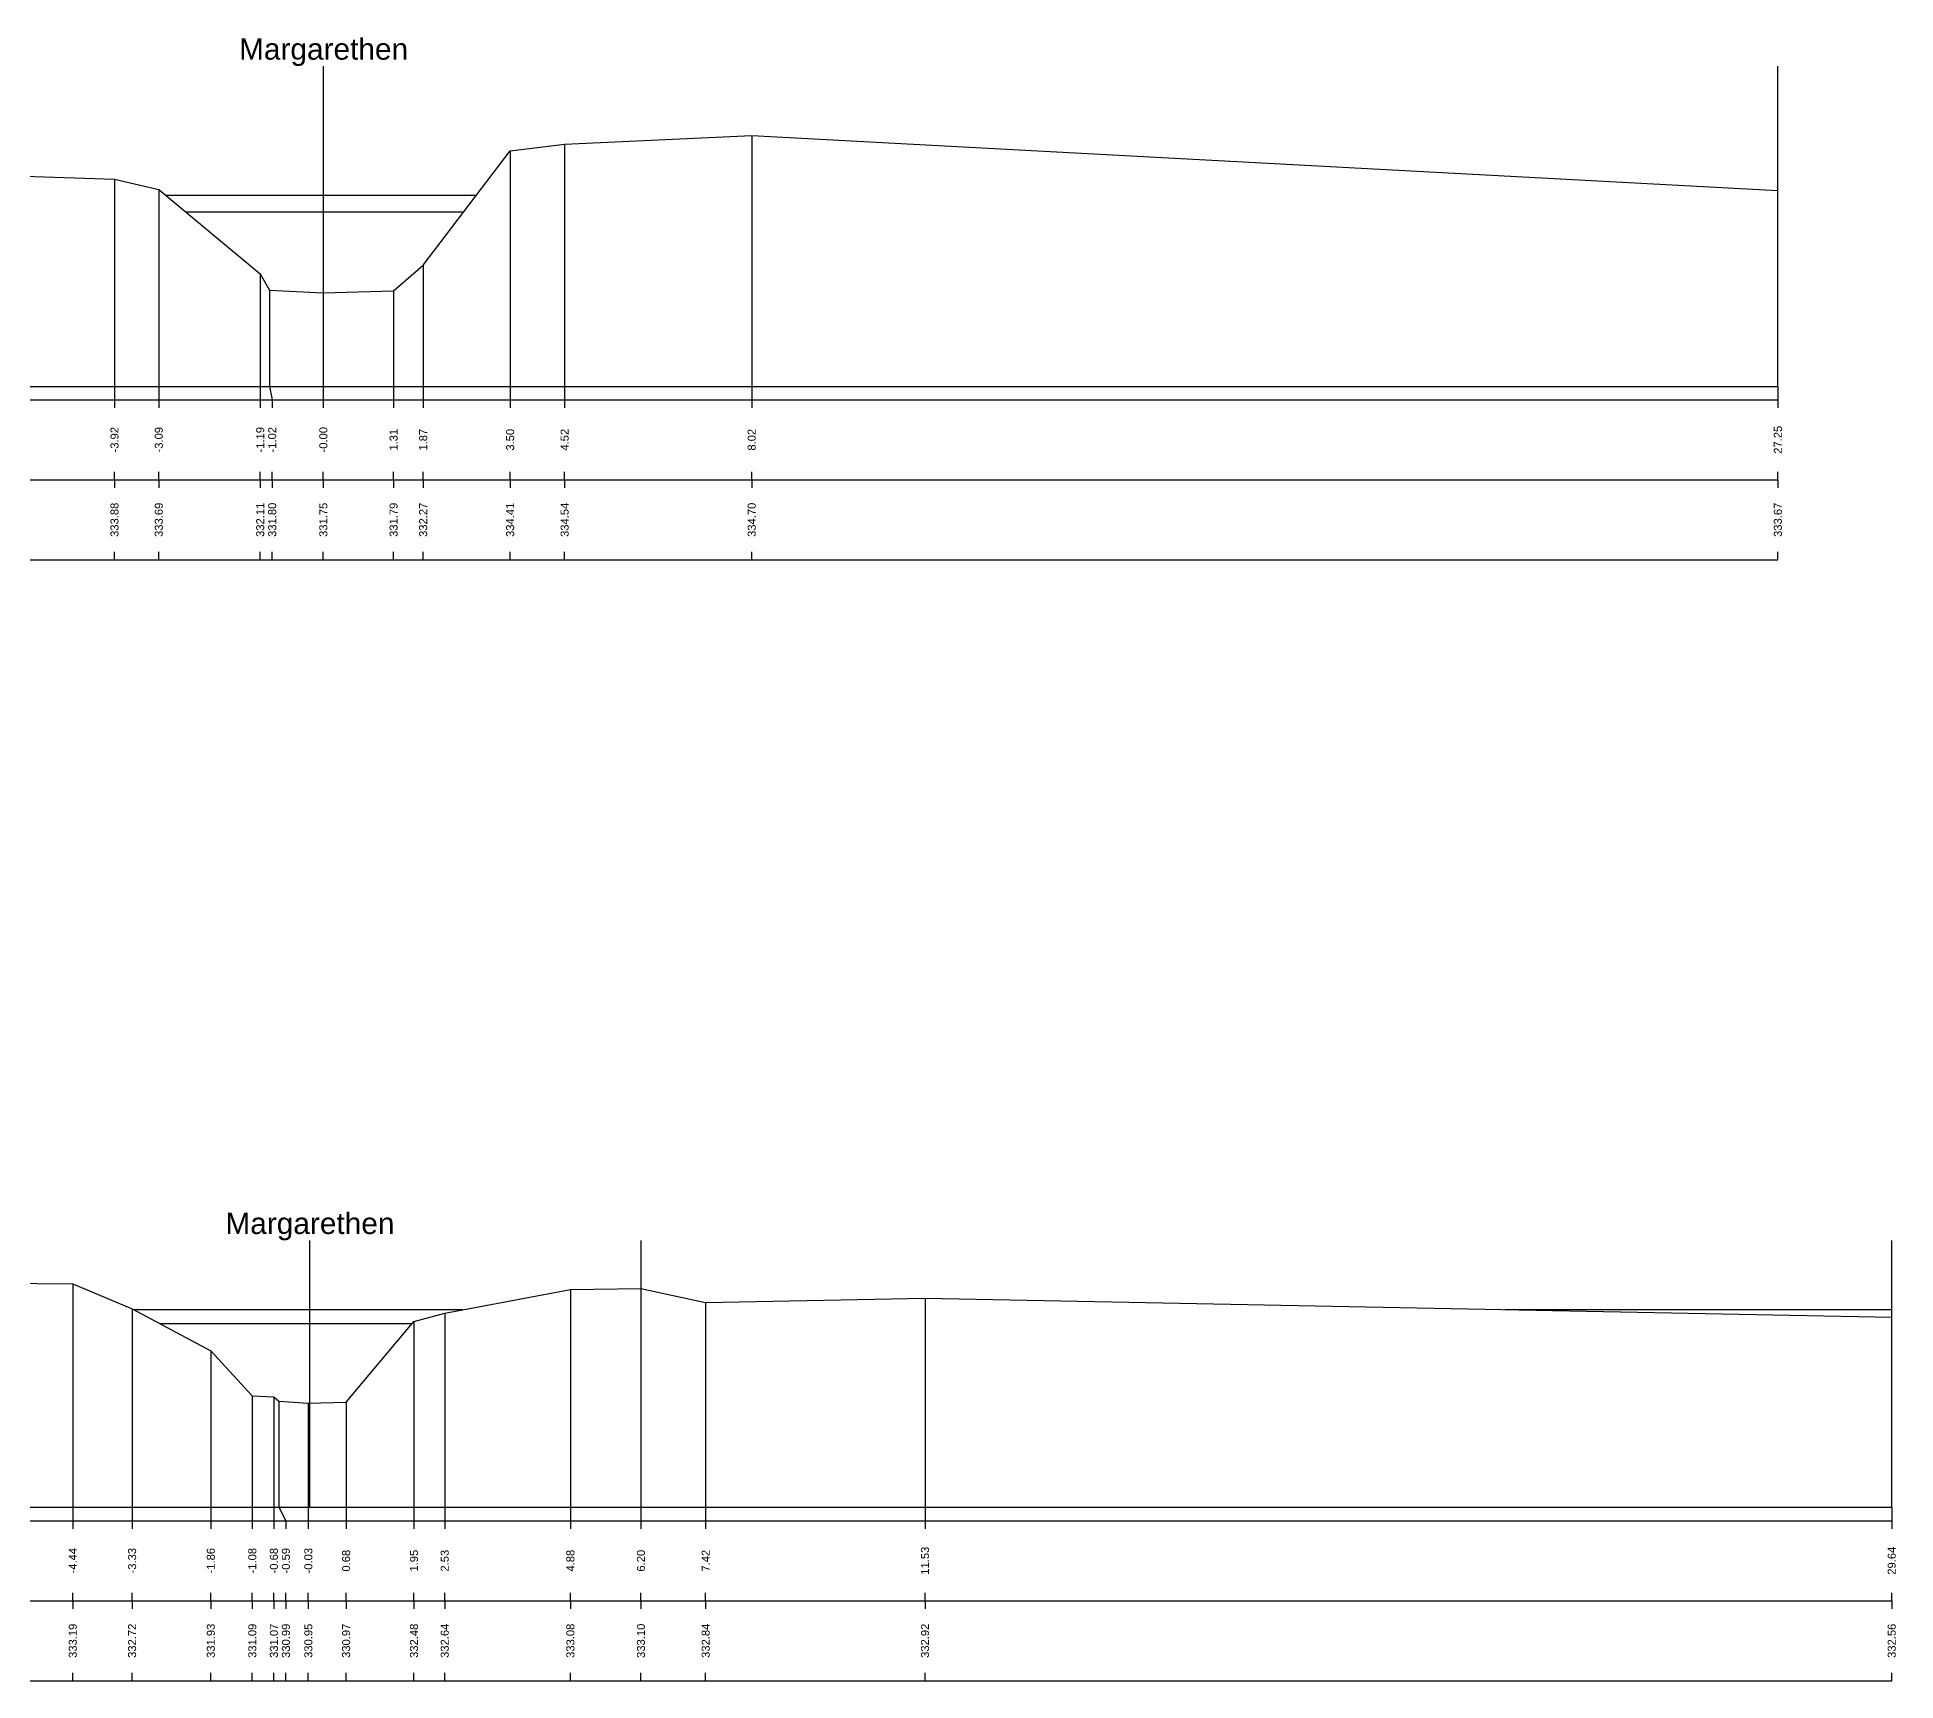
# Model space of a CAD drawing. Header units: millimetres. Extents: x -8 to 79, y -83 to 317.
# Drawn here: x 27.92 to 62.75, y 285.75 to 316.54 of the extents above; entities that cross this region are included whole.
import ezdxf
from ezdxf.enums import TextEntityAlignment as Align

# ---------------------------------------------------------------- set-up
doc = ezdxf.new("R2010")
doc.units = ezdxf.units.MM
doc.styles.get("Standard").update_dxf_attribs({"font": 'arial.ttf'})

msp = doc.modelspace()

# ---------------------------------------------------------------- linework, layer by layer
at = {"layer": 'axis', "color": 1}
for p, q in [((33.284, 310), (33.284, 316)), ((33.028, 289), (33.028, 294))]:
    msp.add_line(p, q, dxfattribs=at)
at = {"layer": 'band'}
for p, q in [((29.365, 309.75), (29.365, 309.6)), ((30.195, 309.75), (30.195, 309.6)), ((32.096, 309.75), (32.096, 309.6)), ((32.321, 309.75), (32.321, 309.6)), ((33.279, 309.75), (33.279, 309.6)), ((34.595, 309.75), (34.595, 309.6)), ((35.15, 309.75), (35.15, 309.6)), ((36.78, 309.75), (36.78, 309.6)), ((37.801, 309.75), (37.801, 309.6)), ((41.307, 309.75), (41.307, 309.6)), ((60.537, 309.75), (60.537, 309.6)), ((29.365, 308.25), (29.365, 308.4)), ((30.195, 308.25), (30.195, 308.4)), ((32.096, 308.25), (32.096, 308.4)), ((32.321, 308.25), (32.321, 308.4)), ((33.279, 308.25), (33.279, 308.4)), ((34.595, 308.25), (34.595, 308.4)), ((35.15, 308.25), (35.15, 308.4)), ((36.78, 308.25), (36.78, 308.4)), ((37.801, 308.25), (37.801, 308.4)), ((41.307, 308.25), (41.307, 308.4)), ((60.537, 308.25), (60.537, 308.4)), ((29.365, 308.25), (29.365, 308.1)), ((30.195, 308.25), (30.195, 308.1)), ((32.096, 308.25), (32.096, 308.1)), ((32.321, 308.25), (32.321, 308.1)), ((33.279, 308.25), (33.279, 308.1)), ((34.595, 308.25), (34.595, 308.1)), ((35.15, 308.25), (35.15, 308.1)), ((36.78, 308.25), (36.78, 308.1)), ((37.801, 308.25), (37.801, 308.1)), ((41.307, 308.25), (41.307, 308.1)), ((60.537, 308.25), (60.537, 308.1)), ((29.365, 306.75), (29.365, 306.9)), ((30.195, 306.75), (30.195, 306.9)), ((32.096, 306.75), (32.096, 306.9)), ((32.321, 306.75), (32.321, 306.9)), ((33.279, 306.75), (33.279, 306.9)), ((34.595, 306.75), (34.595, 306.9)), ((35.15, 306.75), (35.15, 306.9)), ((36.78, 306.75), (36.78, 306.9)), ((37.801, 306.75), (37.801, 306.9)), ((41.307, 306.75), (41.307, 306.9)), ((60.537, 306.75), (60.537, 306.9)), ((28.583, 288.75), (28.583, 288.6)), ((29.695, 288.75), (29.695, 288.6)), ((31.17, 288.75), (31.17, 288.6)), ((31.948, 288.75), (31.948, 288.6)), ((32.352, 288.75), (32.352, 288.6)), ((32.577, 288.75), (32.577, 288.6)), ((32.998, 288.75), (32.998, 288.6)), ((33.706, 288.75), (33.706, 288.6)), ((34.978, 288.75), (34.978, 288.6)), ((35.554, 288.75), (35.554, 288.6)), ((37.909, 288.75), (37.909, 288.6)), ((39.231, 288.75), (39.231, 288.6)), ((40.444, 288.75), (40.444, 288.6)), ((44.555, 288.75), (44.555, 288.6)), ((62.671, 288.75), (62.671, 288.6)), ((28.583, 287.25), (28.583, 287.4)), ((29.695, 287.25), (29.695, 287.4)), ((31.17, 287.25), (31.17, 287.4)), ((31.948, 287.25), (31.948, 287.4)), ((32.352, 287.25), (32.352, 287.4)), ((32.577, 287.25), (32.577, 287.4)), ((32.998, 287.25), (32.998, 287.4)), ((33.706, 287.25), (33.706, 287.4)), ((34.978, 287.25), (34.978, 287.4)), ((35.554, 287.25), (35.554, 287.4)), ((37.909, 287.25), (37.909, 287.4)), ((39.231, 287.25), (39.231, 287.4)), ((40.444, 287.25), (40.444, 287.4)), ((44.555, 287.25), (44.555, 287.4)), ((62.671, 287.25), (62.671, 287.4)), ((28.583, 287.25), (28.583, 287.1)), ((29.695, 287.25), (29.695, 287.1)), ((31.17, 287.25), (31.17, 287.1)), ((31.948, 287.25), (31.948, 287.1)), ((32.352, 287.25), (32.352, 287.1)), ((32.577, 287.25), (32.577, 287.1)), ((32.998, 287.25), (32.998, 287.1)), ((33.706, 287.25), (33.706, 287.1)), ((34.978, 287.25), (34.978, 287.1)), ((35.554, 287.25), (35.554, 287.1)), ((37.909, 287.25), (37.909, 287.1)), ((39.231, 287.25), (39.231, 287.1)), ((40.444, 287.25), (40.444, 287.1)), ((44.555, 287.25), (44.555, 287.1)), ((62.671, 287.25), (62.671, 287.1)), ((28.583, 285.75), (28.583, 285.9)), ((29.695, 285.75), (29.695, 285.9)), ((31.17, 285.75), (31.17, 285.9)), ((31.948, 285.75), (31.948, 285.9)), ((32.352, 285.75), (32.352, 285.9)), ((32.577, 285.75), (32.577, 285.9)), ((32.998, 285.75), (32.998, 285.9)), ((33.706, 285.75), (33.706, 285.9)), ((34.978, 285.75), (34.978, 285.9)), ((35.554, 285.75), (35.554, 285.9)), ((37.909, 285.75), (37.909, 285.9)), ((39.231, 285.75), (39.231, 285.9)), ((40.444, 285.75), (40.444, 285.9)), ((44.555, 285.75), (44.555, 285.9)), ((62.671, 285.75), (62.671, 285.9))]:
    msp.add_line(p, q, dxfattribs=at)
at = {"layer": 'frame'}
for p, q in [((60.537, 310), (60.537, 316)), ((-7.5, 309.75), (60.537, 309.75)), ((0, 310), (60.537, 310)), ((-7.5, 308.25), (60.537, 308.25)), ((-7.5, 306.75), (60.537, 306.75)), ((62.671, 289), (62.671, 294)), ((0, 289), (62.671, 289)), ((-7.5, 288.75), (62.671, 288.75)), ((-7.5, 287.25), (62.671, 287.25)), ((-7.5, 285.75), (62.671, 285.75))]:
    msp.add_line(p, q, dxfattribs=at)
at = {"layer": 'HQ100', "color": 3}
for p, q in [((30.326, 313.581), (36.148, 313.581)), ((29.725, 292.704), (35.896, 292.704)), ((55.425, 292.704), (62.671, 292.704))]:
    msp.add_line(p, q, dxfattribs=at)
at = {"layer": 'HQ30', "color": 2}
for p, q in [((30.698, 313.272), (35.913, 313.272)), ((30.212, 292.443), (34.947, 292.443))]:
    msp.add_line(p, q, dxfattribs=at)
at = {"layer": 'levee', "color": 1}
msp.add_line((39.235, 293.099), (39.235, 294), dxfattribs=at)
at = {"layer": 'marker', "color": 253}
for p, q in [((37.801, 314.54), (37.801, 310)), ((41.307, 314.7), (41.307, 310)), ((36.78, 314.41), (36.78, 310)), ((29.365, 313.88), (29.365, 310)), ((30.195, 313.69), (30.195, 310)), ((32.096, 312.11), (32.096, 310)), ((35.15, 312.27), (35.15, 310)), ((32.268, 311.8), (32.268, 310)), ((33.279, 311.75), (33.279, 310)), ((34.595, 311.79), (34.595, 310)), ((29.365, 310), (29.365, 309.75)), ((30.195, 310), (30.195, 309.75)), ((32.096, 310), (32.096, 309.75)), ((32.268, 310), (32.321, 309.75)), ((33.279, 310), (33.279, 309.75)), ((34.595, 310), (34.595, 309.75)), ((35.15, 310), (35.15, 309.75)), ((36.78, 310), (36.78, 309.75)), ((37.801, 310), (37.801, 309.75)), ((41.307, 310), (41.307, 309.75)), ((60.537, 310), (60.537, 309.75)), ((28.583, 293.19), (28.583, 289)), ((37.909, 293.08), (37.909, 289)), ((39.231, 293.1), (39.231, 289)), ((29.695, 292.72), (29.695, 289)), ((35.554, 292.64), (35.554, 289)), ((40.444, 292.84), (40.444, 289)), ((44.555, 292.92), (44.555, 289)), ((34.978, 292.48), (34.978, 289)), ((31.17, 291.93), (31.17, 289)), ((31.948, 291.09), (31.948, 289)), ((32.352, 291.07), (32.352, 289)), ((32.443, 290.99), (32.443, 289)), ((32.998, 290.95), (32.998, 289)), ((33.706, 290.97), (33.706, 289)), ((28.583, 289), (28.583, 288.75)), ((29.695, 289), (29.695, 288.75)), ((31.17, 289), (31.17, 288.75)), ((31.948, 289), (31.948, 288.75)), ((32.352, 289), (32.352, 288.75)), ((32.443, 289), (32.577, 288.75)), ((32.998, 289), (32.998, 288.75)), ((33.706, 289), (33.706, 288.75)), ((34.978, 289), (34.978, 288.75)), ((35.554, 289), (35.554, 288.75)), ((37.909, 289), (37.909, 288.75)), ((39.231, 289), (39.231, 288.75)), ((40.444, 289), (40.444, 288.75)), ((44.555, 289), (44.555, 288.75)), ((62.671, 289), (62.671, 288.75))]:
    msp.add_line(p, q, dxfattribs=at)
at = {"layer": 'profile'}
for points in [[(0, 315.17), (26.172, 313.99), (29.365, 313.88), (30.195, 313.69), (32.096, 312.11), (32.268, 311.8), (33.279, 311.75), (34.595, 311.79), (35.15, 312.27), (36.78, 314.41), (37.801, 314.54), (41.307, 314.7), (60.537, 313.67)], [(0, 292.89), (22.088, 292.93), (26.542, 293.14), (27.25, 293.2), (28.583, 293.19), (29.695, 292.72), (31.17, 291.93), (31.948, 291.09), (32.352, 291.07), (32.443, 290.99), (32.998, 290.95), (33.706, 290.97), (34.978, 292.48), (35.554, 292.64), (37.909, 293.08), (39.231, 293.1), (40.444, 292.84), (44.555, 292.92), (62.671, 292.56)]]:
    msp.add_lwpolyline(points, dxfattribs=at)

# ---------------------------------------------------------------- texts
at = {"color": 1}
for p in [(33.284, 316), (33.028, 294)]:
    msp.add_text('Margarethen', height=0.4, dxfattribs=at).set_placement(p, align=Align.BOTTOM_CENTER)
for s, p in [('-3.92', (29.365, 309)), ('-3.09', (30.195, 309)), ('-1.19', (32.096, 309)), ('-1.02', (32.321, 309)), ('-0.00', (33.279, 309)), ('1.31', (34.595, 309)), ('1.87', (35.15, 309)), ('3.50', (36.78, 309)), ('4.52', (37.801, 309)), ('8.02', (41.307, 309)), ('27.25', (60.537, 309)), ('333.88', (29.365, 307.5)), ('333.69', (30.195, 307.5)), ('332.11', (32.096, 307.5)), ('331.80', (32.321, 307.5)), ('331.75', (33.279, 307.5)), ('331.79', (34.595, 307.5)), ('332.27', (35.15, 307.5)), ('334.41', (36.78, 307.5)), ('334.54', (37.801, 307.5)), ('334.70', (41.307, 307.5)), ('333.67', (60.537, 307.5)), ('-4.44', (28.583, 288)), ('-3.33', (29.695, 288)), ('-1.86', (31.17, 288)), ('-1.08', (31.948, 288)), ('-0.68', (32.352, 288)), ('-0.59', (32.577, 288)), ('-0.03', (32.998, 288)), ('0.68', (33.706, 288)), ('1.95', (34.978, 288)), ('2.53', (35.554, 288)), ('4.88', (37.909, 288)), ('6.20', (39.231, 288)), ('7.42', (40.444, 288)), ('11.53', (44.555, 288)), ('29.64', (62.671, 288)), ('333.19', (28.583, 286.5)), ('332.72', (29.695, 286.5)), ('331.93', (31.17, 286.5)), ('331.09', (31.948, 286.5)), ('331.07', (32.352, 286.5)), ('330.99', (32.577, 286.5)), ('330.95', (32.998, 286.5)), ('330.97', (33.706, 286.5)), ('332.48', (34.978, 286.5)), ('332.64', (35.554, 286.5)), ('333.08', (37.909, 286.5)), ('333.10', (39.231, 286.5)), ('332.84', (40.444, 286.5)), ('332.92', (44.555, 286.5)), ('332.56', (62.671, 286.5))]:
    msp.add_text(s, height=0.15, rotation=90).set_placement(p, align=Align.MIDDLE)

doc.saveas('drawing.dxf')
